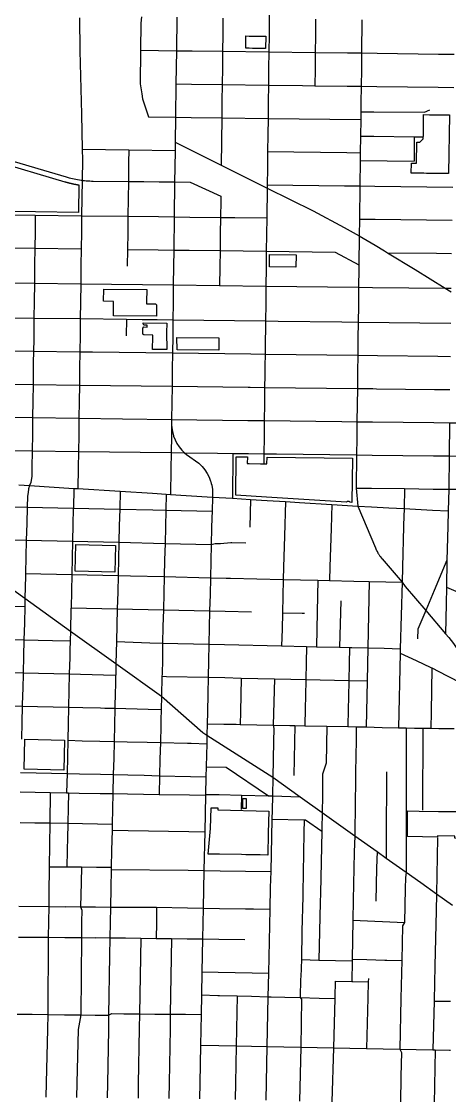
# Model space of a CAD drawing. Extents: x 1 to 394, y 101 to 384.
# Drawn here: x 295.5 to 324.4, y 201.6 to 273.9 of the extents above; entities that cross this region are included whole.
import ezdxf

# ---------------------------------------------------------------- set-up
doc = ezdxf.new("R2010")
doc.units = 0
doc.layers.get('0').update_dxf_attribs({"linetype": 'CONTINUOUS'})

msp = doc.modelspace()

# ---------------------------------------------------------------- linework, layer by layer
at = {"color": 4}
for points in [[(312.230461, 275.22511), (312.218204, 274.107881), (312.201839, 272.990663)], [(299.425357, 274.152899), (299.449872, 271.94301), (299.560368, 267.666446)], [(303.599597, 274.234752), (303.558634, 273.813229), (303.534118, 271.975749)], [(305.985471, 274.206099), (305.956765, 271.947096)], [(309.095693, 274.144717), (309.083435, 273.027488)], [(315.336597, 274.071056), (315.32434, 272.953828)], [(318.459098, 274.026039), (318.434582, 271.799775)], [(309.083414, 273.027488), (309.071157, 271.910271)], [(312.201818, 272.990663), (312.189561, 271.869339)], [(315.324319, 272.953828), (315.312061, 271.832514)], [(303.534118, 271.975749), (303.505518, 269.720832), (303.624196, 269.037405), (303.673331, 268.701831), (304.082576, 267.494567)], [(303.534118, 271.975749), (305.956818, 271.947148)], [(305.956818, 271.947096), (305.924131, 269.708553)], [(305.956818, 271.947096), (307.01675, 271.930752)], [(307.01675, 271.930731), (309.071136, 271.910302)], [(309.071136, 271.910271), (309.054792, 270.78486)], [(309.071136, 271.910271), (312.18954, 271.869307)], [(312.18954, 271.869339), (312.173196, 270.748025), (312.160918, 269.630796)], [(312.18954, 271.869339), (315.31204, 271.832461)], [(315.31204, 271.832514), (315.295697, 270.715285)], [(315.31204, 271.832514), (317.48919, 271.807999)], [(317.48919, 271.807957), (318.434541, 271.799575)], [(318.434541, 271.799775), (318.418197, 270.67845)], [(318.434541, 271.799775), (319.482194, 271.775259)], [(319.482194, 271.775218), (323.623695, 271.726083)], [(323.623695, 271.726104), (324.671349, 271.713846)], [(309.054761, 270.78486), (309.038418, 269.671728)], [(315.295665, 270.715285), (315.283408, 269.593971)], [(318.418166, 270.67845), (318.405908, 269.557136)], [(305.924078, 269.708553), (305.895478, 267.47001)], [(305.924078, 269.708553), (306.971732, 269.696295)], [(306.971732, 269.696275), (309.038397, 269.671759)], [(309.038397, 269.671728), (309.026139, 268.550403)], [(309.038397, 269.671728), (312.160897, 269.630765)], [(312.160897, 269.630796), (312.144554, 268.513578)], [(312.160897, 269.630796), (314.456725, 269.606281)], [(314.456725, 269.60625), (315.283397, 269.593992)], [(315.283397, 269.593971), (317.46873, 269.569456)], [(317.46873, 269.569414), (318.405887, 269.557157)], [(318.405887, 269.557136), (318.389544, 268.435821)], [(318.405887, 269.557136), (319.453541, 269.540792)], [(319.453541, 269.540771), (323.595052, 269.491636)], [(323.595052, 269.491657), (324.642706, 269.4794)], [(309.026118, 268.550403), (309.009775, 267.433185)], [(312.144522, 268.513578), (312.132265, 267.392264)], [(318.389523, 268.435821), (318.381142, 267.834238)], [(299.5604, 267.666446), (299.605449, 265.313321)], [(318.381341, 267.834238), (318.37715, 267.314507)], [(318.381341, 267.834238), (319.269384, 267.82198)], [(319.269384, 267.821959), (322.670173, 267.805616), (323.026208, 267.957033)], [(304.082502, 267.494567), (305.895436, 267.470052)], [(305.895436, 267.47001), (305.875006, 265.783948)], [(305.895436, 267.47001), (306.943089, 267.457753)], [(306.943089, 267.457742), (309.009743, 267.433227)], [(309.009743, 267.433185), (308.96878, 264.24111)], [(309.009743, 267.433185), (312.132244, 267.392222)], [(312.132244, 267.392264), (312.119986, 266.275036)], [(312.132244, 267.392264), (318.377244, 267.314528)], [(318.377244, 267.314507), (318.360901, 266.197279)], [(312.119965, 266.275036), (312.103622, 265.157807)], [(318.36088, 266.197279), (318.344537, 265.075965)], [(318.36088, 266.197279), (319.248924, 266.185021)], [(319.248924, 266.185), (321.986736, 266.152314)], [(321.986736, 266.152261), (321.966307, 264.519399)], [(321.986736, 266.152261), (322.592416, 266.14388)], [(305.874975, 265.783948), (305.866594, 265.231478)], [(305.874975, 265.783948), (308.968822, 264.24111)], [(293.78194, 264.842694), (297.006744, 263.897354)], [(299.605417, 265.313321), (299.621761, 264.597156), (299.601331, 263.226196)], [(299.605417, 265.313321), (302.748378, 265.272358)], [(302.748378, 265.2724), (302.736121, 264.392528)], [(302.748378, 265.2724), (305.866782, 265.231436)], [(305.866782, 265.231478), (305.850439, 264.073329)], [(312.103601, 265.157807), (312.091343, 264.040589)], [(312.103601, 265.157807), (317.448269, 265.088243)], [(317.448269, 265.088243), (318.344505, 265.075986)], [(318.344505, 265.075965), (318.340315, 264.56032)], [(302.7361, 264.392528), (302.719756, 263.144353)], [(305.850418, 264.073329), (305.83816, 263.111614)], [(308.968822, 264.24111), (312.074958, 262.690091)], [(312.091322, 264.040589), (312.074979, 262.919265)], [(318.340409, 264.56032), (318.31998, 262.841518)], [(318.340409, 264.56032), (321.966275, 264.519357)], [(297.006744, 263.897354), (298.533207, 263.447188), (298.606857, 263.426759), (298.721438, 263.394072), (298.836031, 263.365471), (299.065205, 263.316336), (299.183883, 263.291821), (299.298465, 263.271392), (299.417143, 263.250962), (299.531736, 263.234619), (299.6013, 263.226238)], [(299.601331, 263.226196), (299.572626, 260.840332)], [(299.601331, 263.226196), (299.650466, 263.217815), (299.765059, 263.205557), (299.883737, 263.1933), (300.121093, 263.176956), (300.235675, 263.172766), (300.354364, 263.172766), (302.719767, 263.144165)], [(302.719735, 263.144353), (302.69103, 260.803497)], [(302.719735, 263.144353), (303.763293, 263.135972)], [(303.763293, 263.136171), (304.790486, 263.123913)], [(304.790486, 263.123893), (305.838139, 263.111635)], [(305.838139, 263.111614), (305.805453, 260.766672)], [(305.838139, 263.111614), (306.881697, 263.103233)], [(306.881697, 263.103432), (308.944265, 262.149899)], [(312.074958, 262.690091), (312.050443, 260.684819)], [(312.074958, 262.919265), (312.074958, 262.690091)], [(312.074958, 262.919265), (317.292755, 262.853786)], [(312.074958, 262.690091), (315.168805, 261.159542)], [(317.292755, 262.853786), (317.419626, 262.853786)], [(317.419626, 262.853786), (318.319948, 262.841529)], [(318.319948, 262.841518), (318.291347, 260.607062)], [(318.319948, 262.841518), (319.334863, 262.829261)], [(319.334863, 262.82924), (324.581324, 262.767847)], [(308.940179, 261.83069), (308.927922, 260.721654)], [(308.944265, 262.149899), (308.940074, 261.83069)], [(315.168805, 261.159542), (317.25593, 260.054592), (318.274931, 259.485748), (319.338959, 258.863703)], [(290.196995, 260.954914), (293.327677, 260.913951), (296.450178, 260.877115)], [(296.450178, 260.877168), (296.433834, 259.759939)], [(296.450178, 260.877168), (299.572678, 260.84029)], [(299.572678, 260.840332), (299.556335, 259.723104)], [(299.572678, 260.840332), (302.691082, 260.803455)], [(302.691082, 260.803497), (302.678825, 259.686279)], [(302.691082, 260.803497), (304.757747, 260.778982)], [(304.757747, 260.77895), (305.8054, 260.766693)], [(305.8054, 260.766672), (305.776799, 258.528129)], [(305.8054, 260.766672), (306.853054, 260.750328), (308.927901, 260.721696)], [(308.927901, 260.721654), (308.911557, 259.608522)], [(308.927901, 260.721654), (309.893701, 260.717463)], [(309.893701, 260.717558), (312.050401, 260.684871)], [(312.050401, 260.684819), (312.029972, 259.567601)], [(318.291305, 260.607062), (318.274962, 259.485748)], [(318.291305, 260.607062), (319.35942, 260.594804)], [(319.35942, 260.594783), (324.53221, 260.537477)], [(290.184716, 259.837696), (290.168373, 258.720468), (293.299034, 258.679505), (296.421535, 258.642669)], [(296.433813, 259.759939), (296.421556, 258.642711)], [(299.556314, 259.723104), (299.53997, 258.60179)], [(302.678814, 259.686279), (302.662471, 258.564954)], [(308.911526, 259.608522), (308.899268, 258.487208)], [(312.02994, 259.567601), (312.013597, 258.454469)], [(318.274931, 259.485748), (318.250415, 257.533675)], [(296.421535, 258.642711), (296.405191, 257.525493)], [(296.421535, 258.642711), (299.539939, 258.601748)], [(299.539939, 258.60179), (299.523595, 257.484561)], [(302.662439, 258.564954), (302.646096, 257.447736)], [(302.662439, 258.564954), (304.729104, 258.540439)], [(304.729104, 258.540408), (305.776757, 258.52815)], [(305.776757, 258.528129), (305.7645, 257.410901)], [(305.776757, 258.528129), (306.824411, 258.515872)], [(306.824411, 258.515851), (308.899258, 258.48725)], [(308.899258, 258.487208), (308.887, 257.369979)], [(308.899258, 258.487208), (312.013565, 258.454521)], [(312.013565, 258.454469), (312.005184, 257.333144)], [(312.013565, 258.454469), (316.646164, 258.393076), (318.250384, 257.533675)], [(319.338959, 258.863703), (319.973282, 258.474929), (320.177899, 258.348058)], [(320.177899, 258.348058), (323.488652, 258.311181)], [(320.177899, 258.348058), (322.03585, 257.21038)], [(323.488652, 258.311233), (324.499471, 258.298976)], [(296.40516, 257.525493), (296.388817, 256.293683)], [(299.523575, 257.484561), (299.511317, 256.256847)], [(318.250384, 257.533675), (318.246193, 257.255387)], [(305.764479, 257.410901), (305.748135, 256.179091)], [(308.886979, 257.369979), (308.870636, 256.142255)], [(312.005383, 257.333144), (311.993126, 256.10543)], [(318.246288, 257.255387), (318.23403, 256.027673)], [(322.03585, 257.21038), (324.065679, 255.962195)], [(293.266295, 256.334604), (296.388796, 256.293641)], [(296.388796, 256.293683), (296.372452, 255.065959), (296.356077, 253.948741)], [(296.388796, 256.293683), (299.511296, 256.256806)], [(299.511296, 256.256847), (299.494953, 255.025037)], [(299.511296, 256.256847), (305.748104, 256.179112)], [(305.748104, 256.179091), (305.731761, 254.951377)], [(305.748104, 256.179091), (308.870604, 256.142213)], [(308.870604, 256.142255), (311.993105, 256.105378)], [(311.993105, 256.10543), (311.976761, 254.87362)], [(311.993105, 256.10543), (318.234009, 256.027694)], [(318.234009, 256.027673), (318.217666, 254.763124)], [(318.234009, 256.027673), (319.179359, 256.015416)], [(319.179359, 256.015395), (324.065679, 255.962174)], [(324.065679, 255.962195), (324.470828, 255.71256)], [(324.065679, 255.962195), (324.470828, 255.953814)], [(299.494921, 255.025037), (299.478578, 253.907809)], [(305.73174, 254.951377), (305.719482, 253.830052)], [(311.97674, 254.87362), (311.960397, 253.756391)], [(318.217645, 254.763124), (318.201301, 253.678635)], [(293.237652, 253.985566), (296.356056, 253.948688)], [(296.356056, 253.948741), (296.343799, 252.831512)], [(296.356056, 253.948741), (299.478557, 253.907777)], [(299.478557, 253.907809), (299.462213, 252.794677)], [(299.478557, 253.907809), (302.596961, 253.870931), (303.648711, 253.858726)], [(302.596961, 253.870984), (302.580617, 252.753755)], [(303.648711, 253.858705), (304.671808, 253.846448)], [(304.671808, 253.846427), (305.719461, 253.830083), (305.707204, 252.712834)], [(305.719461, 253.830052), (311.960366, 253.756402)], [(311.960366, 253.756391), (311.951984, 252.970651)], [(311.960366, 253.756391), (312.819766, 253.74801)], [(312.819766, 253.748209), (317.112695, 253.694988)], [(317.112695, 253.695009), (318.20127, 253.678666)], [(318.20127, 253.678635), (318.189012, 252.561417)], [(318.20127, 253.678635), (324.442174, 253.60907)], [(296.339682, 252.508217), (296.327424, 251.714284)], [(296.343778, 252.831512), (296.339587, 252.508217)], [(299.462182, 252.794677), (299.449924, 251.673363)], [(305.707183, 252.712834), (305.690839, 251.595606)], [(311.948087, 252.639174), (311.931744, 251.521945)], [(311.952183, 252.970651), (311.947993, 252.639174)], [(318.188991, 252.561417), (318.176734, 251.440092)], [(293.204913, 251.751119), (296.327414, 251.714242)], [(296.327414, 251.714284), (296.315156, 250.928544)], [(296.327414, 251.714284), (299.449903, 251.673321)], [(299.449903, 251.673363), (299.43356, 250.556134)], [(299.449903, 251.673363), (300.301122, 251.664981)], [(300.301122, 251.66518), (305.690818, 251.595616)], [(296.315135, 250.928544), (296.310944, 250.59297)], [(305.690818, 251.595606), (305.674475, 250.478388)], [(305.690818, 251.595606), (310.965912, 251.534213)], [(310.965912, 251.534224), (311.931723, 251.521966)], [(311.931723, 251.521945), (311.923342, 250.711648)], [(311.931723, 251.521945), (318.176713, 251.440123)], [(318.176713, 251.440092), (318.16037, 250.322874)], [(318.176713, 251.440092), (319.510837, 251.423749)], [(319.510837, 251.423728), (323.566409, 251.378679)], [(323.566409, 251.37871), (324.417628, 251.370329)], [(296.311039, 250.59297), (296.294695, 249.475741)], [(299.433539, 250.556134), (299.417196, 249.438916)], [(305.674444, 250.478388), (305.662186, 249.36116)], [(311.919444, 250.404717), (311.915254, 250.110064)], [(311.92353, 250.711648), (311.919339, 250.404717)], [(318.160349, 250.322874), (318.148091, 249.209742)], [(293.802401, 249.508481), (296.294674, 249.475794)], [(311.915348, 250.110064), (311.90309, 249.283403)], [(296.294674, 249.475741), (296.278331, 248.358524)], [(296.294674, 249.475741), (299.417164, 249.438864)], [(299.417164, 249.438916), (299.400821, 248.321688)], [(299.417164, 249.438916), (305.662165, 249.36118)], [(305.662165, 249.36116), (305.645822, 248.243931)], [(305.662165, 249.36116), (310.789937, 249.295681)], [(310.789937, 249.295681), (310.937269, 249.295681)], [(310.937269, 249.295681), (311.903069, 249.283424)], [(311.903069, 249.283403), (311.890812, 248.166174)], [(311.903069, 249.283403), (318.14807, 249.209753)], [(318.14807, 249.209742), (318.131727, 248.108889)], [(318.14807, 249.209742), (319.195724, 249.197485)], [(319.195724, 249.197464), (319.445359, 249.193273)], [(319.445359, 249.193367), (323.341321, 249.144232)], [(323.341321, 249.144264), (324.388975, 249.132006)], [(296.2783, 248.358524), (296.266042, 247.241295)], [(299.4008, 248.321688), (299.388542, 247.200374)], [(305.645801, 248.243931), (305.633543, 247.126713)], [(311.890791, 248.166174), (311.874448, 247.048956)], [(318.131706, 248.108889), (318.119448, 246.9712)], [(293.994739, 247.269948), (296.266021, 247.241348)], [(296.266021, 247.241295), (296.249678, 246.119981), (296.233313, 245.002753)], [(296.266021, 247.241295), (299.388521, 247.200332)], [(299.388521, 247.200374), (299.372178, 246.050406)], [(299.388521, 247.200374), (302.314587, 247.167687)], [(302.314587, 247.167635), (305.633522, 247.126671)], [(305.633522, 246.754304), (305.617179, 246.005389)], [(305.633522, 247.126713), (310.761295, 247.061235)], [(305.633522, 247.126713), (305.633522, 246.754304)], [(305.633522, 246.754304), (305.641903, 246.578329), (305.686953, 246.300041), (305.760603, 246.02586), (305.768984, 246.00543)], [(310.761295, 247.061235), (311.076408, 247.057044)], [(311.076408, 247.057139), (311.874427, 247.048757)], [(311.874427, 247.048956), (311.862169, 245.931728)], [(311.874427, 247.048956), (317.112695, 246.983478)], [(317.112695, 246.983478), (318.119427, 246.971221)], [(318.119427, 246.9712), (318.103084, 245.849885)], [(318.119427, 246.9712), (319.167081, 246.958942)], [(319.167081, 246.958921), (323.312678, 246.909786), (324.360332, 246.89756)], [(324.360332, 246.897539), (324.331626, 244.663082)], [(324.360332, 246.897539), (325.47755, 246.889158)], [(299.372157, 246.050406), (299.3599, 244.965928)], [(305.617147, 246.005389), (305.608766, 244.896353)], [(305.768565, 246.005389), (305.862749, 245.75985), (305.993706, 245.506119), (306.145123, 245.268762), (306.325183, 245.04777), (306.492975, 244.879989)], [(311.862148, 245.931728), (311.845805, 244.81451)], [(318.103052, 245.849885), (318.090795, 244.732657)], [(293.966097, 245.031406), (296.233282, 245.002805)], [(296.233282, 245.002753), (296.216939, 243.885535)], [(296.233282, 245.002753), (299.359879, 244.965875)], [(299.359879, 244.965928), (299.343535, 243.848699)], [(299.359879, 244.965928), (305.608965, 244.896363)], [(305.608965, 244.896353), (305.588536, 243.770942), (305.568075, 242.072601)], [(305.608965, 244.896353), (306.492923, 244.880009)], [(306.492923, 244.879989), (306.64434, 244.769492)], [(306.492923, 244.879989), (308.727369, 244.851388)], [(306.64434, 244.769492), (307.46282, 244.180187), (307.495507, 244.155672), (307.696038, 243.951055), (307.876098, 243.730063), (308.031612, 243.492706), (308.162569, 243.234879), (308.264924, 242.96888), (308.277182, 242.919745)], [(308.727369, 244.851335), (309.766841, 244.839078)], [(309.766841, 244.839057), (309.729963, 241.814774)], [(309.766841, 244.839057), (310.806312, 244.826799)], [(310.806312, 244.826778), (311.845784, 244.814521)], [(311.845784, 244.81451), (311.837402, 244.143352)], [(311.845784, 244.81451), (312.705185, 244.802253)], [(312.705185, 244.802232), (318.090774, 244.732667)], [(318.090774, 244.732657), (318.062173, 242.498211), (318.184906, 241.290947)], [(318.090774, 244.732657), (319.138428, 244.720399)], [(319.138428, 244.720378), (323.288121, 244.675329)], [(323.288121, 244.675361), (324.331678, 244.663103)], [(324.331678, 244.663082), (324.303077, 242.42455)], [(324.331678, 244.663082), (325.448907, 244.654701)], [(296.216918, 243.885535), (296.208536, 243.300315), (296.147144, 242.882899), (296.069408, 242.665992)], [(299.343504, 243.848699), (299.323075, 242.461375)], [(295.349324, 242.71101), (296.069586, 242.665961)], [(296.069586, 242.665992), (295.995936, 242.445011), (295.959059, 242.207644), (295.914009, 241.949827), (295.89358, 241.225469)], [(296.069586, 242.665992), (299.048851, 242.47775)], [(299.048851, 242.47775), (299.012079, 241.151808)], [(299.048851, 242.47775), (299.323043, 242.461407)], [(299.323043, 242.461375), (302.163169, 242.285401)], [(302.163169, 242.285401), (302.134464, 241.082244)], [(302.163169, 242.285401), (304.344416, 242.150358)], [(308.277213, 242.919724), (308.305814, 242.817368)], [(308.305856, 242.81742), (308.338543, 242.694646), (308.383592, 242.412272), (308.39585, 242.125801), (308.383592, 241.896627)], [(318.062131, 242.498211), (319.109785, 242.485953)], [(319.109785, 242.485932), (321.315588, 242.461417)], [(321.315588, 242.461375), (321.299245, 241.127251)], [(321.315588, 242.461375), (323.259478, 242.43686)], [(323.259478, 242.436818), (324.303035, 242.424561)], [(324.303035, 242.42455), (324.270349, 240.959469)], [(324.303035, 242.42455), (325.420264, 242.42036)], [(304.344416, 242.150358), (305.269295, 242.093052)], [(305.269295, 242.093062), (305.24478, 241.008573)], [(305.269295, 242.093062), (305.568044, 242.072633)], [(305.568044, 242.072601), (306.607515, 242.007123)], [(306.607515, 242.007123), (308.383613, 241.896627)], [(308.383613, 241.896627), (308.359098, 240.934912)], [(308.383613, 241.896627), (309.730005, 241.814805)], [(309.730005, 241.814774), (310.953633, 241.737038)], [(310.953633, 241.737027), (310.908584, 239.87498)], [(310.953633, 241.737027), (312.079044, 241.667463)], [(312.079044, 241.667453), (313.298576, 241.593803)], [(313.298576, 241.593792), (313.233097, 239.257032)], [(313.298576, 241.593792), (314.23983, 241.536486)], [(314.23983, 241.536496), (316.425172, 241.397357)], [(295.026029, 241.24594), (295.893612, 241.225511)], [(295.893612, 241.225469), (295.869097, 240.108251)], [(295.893612, 241.225469), (299.012026, 241.151819)], [(299.012026, 241.151808), (298.987511, 240.03459)], [(299.012026, 241.151808), (302.134516, 241.082244)], [(302.134516, 241.082244), (302.105915, 239.965016)], [(302.134516, 241.082244), (304.377155, 241.029023)], [(304.377155, 241.029034), (305.244738, 241.008604)], [(305.244738, 241.008573), (305.216137, 239.891355)], [(305.244738, 241.008573), (308.359056, 240.934923)], [(308.359056, 240.934912), (308.346799, 240.476564)], [(316.425172, 241.397357), (316.376037, 239.776763)], [(316.425172, 241.397357), (318.184906, 241.290947)], [(318.184906, 241.290947), (319.09341, 241.245898)], [(318.184906, 241.290947), (319.363516, 238.475378), (319.371897, 238.450863), (319.384155, 238.426348), (319.392536, 238.405918), (319.404794, 238.381403), (319.413175, 238.356888), (319.425432, 238.332373), (319.43769, 238.311944), (319.462205, 238.262809), (319.474463, 238.24238), (319.48672, 238.217865), (319.498978, 238.197435), (319.511235, 238.17292), (319.523493, 238.152491), (319.53575, 238.127976), (319.55618, 238.091098), (319.564561, 238.082717), (319.576818, 238.062288), (319.589076, 238.037773), (319.605419, 238.017344), (319.617677, 237.996914), (319.63402, 237.972399), (319.646278, 237.95197), (319.674879, 237.915093), (319.679069, 237.910902), (319.695413, 237.890473), (319.70767, 237.870043), (319.773149, 237.788222), (319.789492, 237.763707), (319.805835, 237.747363), (319.818093, 237.73102), (321.160399, 236.155443)], [(319.09341, 241.24594), (320.263838, 241.180461)], [(320.263838, 241.180461), (321.299213, 241.127241)], [(321.299213, 241.127251), (321.262441, 240.001851)], [(321.299213, 241.127251), (323.206278, 241.020851)], [(323.206278, 241.020851), (324.270296, 240.959459)], [(324.270296, 240.959469), (324.245781, 239.919998)], [(295.869065, 240.108251), (295.840359, 238.991022)], [(308.346778, 240.476564), (308.330434, 239.817684)], [(298.987469, 240.03459), (298.958763, 238.921458)], [(302.105873, 239.965016), (302.081358, 238.847787)], [(305.216095, 239.891355), (305.191538, 238.774127)], [(308.330413, 239.817684), (308.305898, 238.700466)], [(316.376058, 239.776763), (316.302408, 237.190368)], [(321.262388, 239.911816), (321.188738, 237.182186)], [(321.262388, 240.001851), (321.262388, 239.911858)], [(324.245739, 239.919998), (324.188433, 237.636438)], [(292.722008, 239.068779), (295.840412, 238.991043)], [(295.840412, 238.991022), (295.811811, 237.873805)], [(295.840412, 238.991022), (298.958816, 238.921458)], [(298.958816, 238.921458), (298.905595, 236.682916)], [(298.958816, 238.921458), (302.081316, 238.847808)], [(302.081316, 238.847787), (302.052715, 237.730569)], [(302.081316, 238.847787), (305.191538, 238.774137)], [(305.191538, 238.774127), (305.162937, 237.656898)], [(305.191538, 238.774127), (308.305856, 238.700477)], [(308.305856, 238.700466), (308.277255, 237.583238), (308.252698, 236.46602)], [(308.305856, 238.700466), (308.575952, 238.77003), (308.931997, 238.761649), (309.631788, 238.843471), (309.701352, 238.843471)], [(309.701362, 238.843701), (310.63852, 238.819186)], [(313.233097, 239.257032), (313.175791, 237.174003)], [(292.681086, 237.276307), (295.746291, 235.086878)], [(295.811769, 237.873805), (295.787254, 236.756576)], [(302.052673, 237.730569), (302.024072, 236.613341)], [(305.162895, 237.656898), (305.13838, 236.53968)], [(316.302398, 237.190368), (316.273797, 236.269585)], [(324.188454, 237.636438), (323.32086, 235.598426)], [(324.188454, 237.636438), (324.14749, 235.819419)], [(295.77903, 236.564237), (295.746343, 235.086878)], [(295.787212, 236.756576), (295.778831, 236.564237)], [(295.787212, 236.756576), (298.905616, 236.682926)], [(298.905616, 236.682916), (298.881101, 235.565687), (298.856554, 234.448459)], [(298.905616, 236.682916), (302.02403, 236.613351)], [(302.02403, 236.613341), (301.999515, 235.496113)], [(302.02403, 236.613341), (302.871153, 236.592912)], [(302.871153, 236.59288), (305.138338, 236.53966)], [(305.138338, 236.53968), (305.101566, 235.422452)], [(305.138338, 236.53968), (308.252656, 236.46603)], [(308.252656, 236.46602), (308.223951, 235.344695)], [(308.252656, 236.46602), (309.30031, 236.437419)], [(313.175811, 237.174003), (313.155382, 236.343245), (315.496197, 236.290025)], [(321.188717, 237.182186), (321.160074, 236.154993)], [(309.30031, 236.437367), (309.611327, 236.428985)], [(309.611327, 236.429184), (313.155351, 236.343277)], [(313.155351, 236.343245), (313.126645, 235.226017)], [(315.496197, 236.290046), (315.447062, 234.166085)], [(315.496197, 236.290046), (316.273755, 236.269616)], [(316.273755, 236.269585), (317.906617, 236.232707)], [(317.906617, 236.232749), (318.950185, 236.208234)], [(318.950185, 236.208192), (318.85202, 231.743386)], [(318.950185, 236.208192), (320.059221, 236.183677)], [(320.059221, 236.183635), (321.160074, 236.154993)], [(321.160074, 236.154993), (321.0373, 231.6861)], [(321.160074, 236.154993), (321.37697, 235.872618), (322.756112, 234.264302)], [(324.147522, 235.819419), (324.127093, 234.70219)], [(324.147522, 235.819419), (326.909891, 234.640808)], [(295.746291, 235.086878), (295.734033, 234.534408)], [(295.746291, 235.086878), (298.819677, 232.876978)], [(301.999473, 235.496113), (301.970768, 234.374798)], [(305.101513, 235.422452), (305.076998, 234.301138)], [(308.224003, 235.344695), (308.195402, 234.227477)], [(313.126697, 235.226017), (313.102182, 234.108799)], [(323.32086, 235.598426), (322.756112, 234.264302)], [(294.403984, 234.558955), (295.734012, 234.53444)], [(295.734012, 234.534408), (295.713583, 233.413084)], [(298.852416, 234.366616), (298.819729, 232.876978)], [(298.856512, 234.448459), (298.852322, 234.366637)], [(298.856512, 234.448459), (301.97082, 234.374809)], [(301.97082, 234.374798), (301.946305, 233.261666)], [(301.97082, 234.374798), (305.076956, 234.301148)], [(305.076956, 234.301138), (305.04825, 233.18391)], [(305.076956, 234.301138), (308.19536, 234.227488)], [(317.026756, 234.910904), (316.953106, 231.784318)], [(324.127061, 234.70219), (324.09846, 232.696918)], [(308.19536, 234.227477), (308.170845, 233.110249)], [(308.19536, 234.227477), (309.243014, 234.202962)], [(309.243014, 234.20292), (311.006833, 234.157871)], [(313.10214, 234.108799), (313.077625, 232.991571)], [(313.10214, 234.108799), (314.436265, 234.076112)], [(314.436265, 234.07606), (314.595875, 234.071869)], [(315.447093, 234.166085), (315.393872, 231.817057)], [(322.756112, 234.264302), (322.220007, 232.995667), (322.199577, 232.357248)], [(322.756112, 234.264302), (324.098418, 232.696918)], [(295.713551, 233.413084), (295.680865, 232.287673)], [(298.819677, 232.876978), (298.799248, 232.218109)], [(298.819677, 232.876978), (301.880795, 230.679368)], [(301.946274, 233.261666), (301.917568, 232.160813)], [(305.048303, 233.18391), (305.023788, 232.066692)], [(308.170803, 233.110249), (308.142202, 231.993021)], [(313.077594, 232.991571), (313.048888, 231.874342)], [(292.558312, 232.36543), (295.680812, 232.287694)], [(295.680812, 232.287673), (295.652107, 231.174541)], [(295.680812, 232.287673), (297.608327, 232.242624)], [(297.608327, 232.242666), (298.799216, 232.218151)], [(298.799216, 232.218109), (298.782873, 231.559229)], [(301.91762, 232.160813), (301.880848, 230.679368)], [(301.91762, 232.160813), (304.176624, 232.087163)], [(324.098418, 232.696918), (324.311218, 232.435005), (324.638609, 232.029856), (325.023297, 231.432369), (325.346593, 230.802142), (325.563499, 230.233298)], [(298.782852, 231.559229), (298.770594, 231.100881), (298.741868, 229.983663)], [(304.176624, 232.087152), (305.023756, 232.066723)], [(305.023756, 232.066692), (305.015375, 230.957645)], [(305.023756, 232.066692), (308.14216, 231.993042)], [(308.14216, 231.993021), (308.121731, 230.875803)], [(308.14216, 231.993021), (309.189814, 231.968506)], [(309.189814, 231.968474), (313.048941, 231.874395)], [(313.048941, 231.874342), (314.722735, 231.833379)], [(314.722735, 231.833421), (314.69822, 230.732568), (314.673663, 229.603061)], [(314.722735, 231.833421), (315.393883, 231.817078), (316.953095, 231.78437)], [(316.953095, 231.784318), (317.624243, 231.77206)], [(317.624243, 231.772039), (317.595642, 230.658907)], [(317.624243, 231.772039), (317.771575, 231.767848)], [(317.771575, 231.767943), (318.851968, 231.743428)], [(318.851968, 231.743386), (318.802833, 229.517122)], [(318.851968, 231.743386), (319.944629, 231.714785)], [(319.944629, 231.714743), (321.0373, 231.686142)], [(321.0373, 231.6861), (321.028919, 231.391447)], [(295.652159, 231.174541), (295.623558, 230.057323)], [(301.880795, 230.679368), (301.864452, 229.905906)], [(301.880795, 230.679368), (304.950085, 228.489929)], [(305.015564, 230.957645), (304.986963, 229.971384)], [(308.1217, 230.875803), (308.097185, 229.762671)], [(321.029118, 231.391447), (320.922718, 226.361882)], [(321.029118, 231.391447), (322.117693, 230.883985)], [(322.117693, 230.883985), (323.095782, 230.429733), (323.177604, 230.38877)], [(292.505112, 230.130984), (293.44227, 230.110555), (295.623516, 230.057302)], [(295.623516, 230.057323), (295.599001, 228.940095)], [(295.623516, 230.057323), (298.74192, 229.983673)], [(298.74192, 229.983663), (298.717405, 228.866434)], [(298.74192, 229.983663), (301.054123, 229.926356)], [(304.986921, 229.971384), (304.98273, 229.828149)], [(317.5956, 230.658907), (317.571085, 229.541679)], [(323.177625, 230.388801), (323.116232, 227.40545)], [(323.177625, 230.388801), (324.163897, 229.885445)], [(301.054123, 229.926367), (301.86442, 229.905937)], [(301.86442, 229.905906), (301.848077, 229.193826)], [(304.982824, 229.828149), (304.950138, 228.489929)], [(304.982824, 229.828149), (305.289756, 229.823958)], [(305.289756, 229.824053), (308.097143, 229.76266)], [(308.097143, 229.762671), (308.072628, 228.645442)], [(308.097143, 229.762671), (309.214371, 229.738156)], [(309.214371, 229.738114), (310.327503, 229.705427)], [(310.327503, 229.705375), (310.278368, 227.442275)], [(310.327503, 229.705375), (311.444721, 229.684945)], [(311.444721, 229.684914), (312.561949, 229.656313)], [(312.561949, 229.656271), (312.484213, 226.546049)], [(312.561949, 229.656271), (313.670985, 229.62767)], [(313.670985, 229.627618), (314.673621, 229.603103)], [(314.673621, 229.603061), (314.649106, 228.485843)], [(314.673621, 229.603061), (317.571043, 229.541668)], [(317.571043, 229.541679), (317.546528, 228.42445)], [(317.571043, 229.541679), (318.802854, 229.517164)], [(318.802854, 229.517122), (318.757805, 227.442275)], [(324.163897, 229.885445), (325.252472, 229.324783)], [(295.598959, 228.940095), (295.586702, 228.608617), (295.566251, 227.826963), (295.541705, 226.709745), (295.517158, 225.596613)], [(298.717374, 228.866434), (298.692858, 227.753302)], [(301.835778, 228.792774), (301.811263, 227.675546)], [(301.848056, 229.193826), (301.835799, 228.792774)], [(308.072586, 228.645442), (308.043985, 227.40545)], [(292.447816, 227.90472), (295.56622, 227.826984)], [(295.56622, 227.826963), (298.692817, 227.753313), (299.662713, 227.728787)], [(304.950085, 228.489929), (304.929656, 227.601885)], [(304.950085, 228.489929), (307.745194, 226.03449), (308.011204, 225.85443)], [(314.649074, 228.485843), (314.628645, 227.679642), (314.604099, 226.501031)], [(317.546486, 228.42445), (317.530143, 227.618249)], [(298.692817, 227.753302), (298.668301, 226.636074)], [(299.662713, 227.728745), (300.84542, 227.700144)], [(300.84542, 227.700103), (301.127794, 227.691721)], [(301.127794, 227.69192), (301.811221, 227.675577)], [(301.811221, 227.675546), (301.786705, 226.558317)], [(301.811221, 227.675546), (304.045667, 227.622325)], [(304.045667, 227.622346), (304.929625, 227.601916)], [(304.929625, 227.601885), (304.913281, 226.885709)], [(308.043943, 227.40545), (308.027599, 226.636074)], [(310.278389, 227.442275), (310.25796, 226.591056)], [(317.530122, 227.618249), (317.501416, 226.443735)], [(318.757836, 227.442275), (318.737407, 226.415092)], [(323.116243, 227.40545), (323.091728, 226.329143)], [(298.66826, 226.636074), (298.639659, 225.518856)], [(301.786664, 226.558317), (301.758063, 225.445185)], [(304.900982, 226.484657), (304.876467, 225.367439)], [(304.91326, 226.885709), (304.901003, 226.484657)], [(308.027568, 226.636074), (308.011225, 225.85443)], [(308.027568, 226.636074), (309.144796, 226.611559)], [(309.144796, 226.611528), (309.987833, 226.595184)], [(309.987833, 226.595153), (310.257928, 226.590962), (311.37106, 226.566541)], [(311.37106, 226.56651), (312.484192, 226.546081)], [(312.484192, 226.546049), (313.601421, 226.521534)], [(312.484192, 226.546049), (312.516879, 226.320961), (312.504622, 225.437003)], [(313.601421, 226.521492), (313.932898, 226.513111)], [(313.932898, 226.51331), (313.863334, 223.153443)], [(313.932898, 226.51331), (314.604057, 226.501052)], [(314.604057, 226.501031), (316.089598, 226.472431)], [(316.089598, 226.472378), (316.044549, 223.988297), (315.807193, 223.247574), (315.790849, 221.790676)], [(316.089598, 226.472378), (317.501469, 226.443777)], [(317.501469, 226.443735), (318.07441, 226.431478)], [(318.07441, 226.431457), (318.062152, 225.522942)], [(318.07441, 226.431457), (318.737375, 226.415113)], [(318.737375, 226.415092), (319.830047, 226.390577)], [(319.830047, 226.390535), (320.922718, 226.361935)], [(320.922718, 226.361882), (321.434266, 226.353501)], [(321.434266, 226.3537), (321.434266, 222.838329)], [(321.434266, 226.3537), (321.999015, 226.341442)], [(321.999015, 226.341421), (322.551495, 226.337231)], [(308.011204, 225.85443), (307.998946, 225.289682)], [(308.011204, 225.85443), (312.443271, 223.034765)], [(322.551495, 226.337336), (322.539237, 220.816693)], [(322.551495, 226.337336), (323.091686, 226.328954)], [(323.091686, 226.329143), (323.635973, 226.320762)], [(323.635973, 226.320961), (324.663166, 226.304617)], [(298.639617, 225.518856), (298.615102, 224.401628)], [(298.639617, 225.518856), (299.605417, 225.494341)], [(299.605417, 225.494299), (300.788124, 225.465698)], [(300.788124, 225.465656), (301.758021, 225.445227)], [(301.758021, 225.445185), (301.733506, 224.323871)], [(301.758021, 225.445185), (302.650161, 225.42067)], [(302.650161, 225.420639), (303.984285, 225.387952)], [(303.984285, 225.387899), (304.876425, 225.36747)], [(304.876425, 225.367439), (304.847824, 224.25021)], [(304.876425, 225.367439), (306.693454, 225.32239)], [(306.693454, 225.322421), (306.947175, 225.31823)], [(306.947175, 225.318325), (307.998925, 225.289724)], [(307.998925, 225.289682), (307.970324, 223.750941), (307.970324, 223.734597)], [(312.504653, 225.437003), (312.443261, 223.034765)], [(318.062131, 225.522942), (318.03353, 223.366253)], [(298.61506, 224.401628), (298.586459, 223.284399)], [(301.733464, 224.323871), (301.704863, 223.206653)], [(304.847782, 224.25021), (304.819076, 223.137078)], [(307.970282, 223.734566), (307.949822, 223.059322)], [(307.970282, 223.734566), (309.30031, 223.705965), (312.169079, 221.786632)], [(295.45982, 223.35807), (298.586417, 223.28442)], [(298.586417, 223.284399), (298.557711, 221.987111)], [(298.586417, 223.284399), (299.437635, 223.26397)], [(299.437635, 223.263939), (300.853602, 223.231252)], [(300.853602, 223.2312), (301.704821, 223.206685)], [(301.704821, 223.206653), (301.672134, 221.929825)], [(301.704821, 223.206653), (302.686996, 223.186224)], [(302.686996, 223.186182), (303.775571, 223.161667)], [(303.775571, 223.161635), (304.819129, 223.13712)], [(304.819129, 223.137078), (304.790528, 221.876615)], [(304.819129, 223.137078), (306.898072, 223.083858)], [(306.898072, 223.083879), (307.949822, 223.059363)], [(307.949822, 223.059322), (307.925307, 221.876615)], [(312.443271, 223.034765), (312.43489, 221.78659)], [(312.443271, 223.034765), (314.284847, 221.712919)], [(318.033488, 223.366253), (318.000801, 220.669362)], [(320.104239, 222.850608), (320.100048, 219.310691)], [(320.104239, 223.398992), (320.104239, 222.850608)], [(321.434266, 222.838329), (321.438457, 218.979203)], [(295.439359, 222.040311), (296.441995, 222.023967)], [(296.441995, 222.023946), (297.444631, 222.007603)], [(297.444631, 222.007572), (297.420116, 219.953196)], [(297.444631, 222.007572), (298.557764, 221.987142)], [(298.557764, 221.987111), (298.676442, 221.98292)], [(298.676442, 221.983025), (298.656012, 220.968111)], [(298.676442, 221.983025), (299.408982, 221.970767)], [(299.408982, 221.970747), (300.824949, 221.946231)], [(300.824949, 221.94619), (301.672082, 221.929846)], [(301.672082, 221.929825), (301.627033, 219.879525)], [(301.672082, 221.929825), (302.658343, 221.913482)], [(302.658343, 221.91345), (303.742832, 221.897107)], [(303.742832, 221.897086), (304.790486, 221.876657)], [(304.790486, 221.876615), (306.828497, 221.839737)], [(306.828497, 221.83979), (307.925265, 221.823446)], [(307.925265, 221.823415), (307.867958, 219.355698)], [(307.925265, 221.876615), (308.837865, 221.860271)], [(307.925265, 221.876615), (307.925265, 221.823394)], [(308.837865, 221.86025), (310.335685, 221.827564)], [(310.335685, 221.827511), (310.31117, 220.865797)], [(310.335685, 221.827511), (312.169079, 221.786548)], [(312.169079, 221.78659), (312.435089, 221.78659)], [(312.435089, 221.78659), (312.406383, 220.820779)], [(312.435089, 221.78659), (314.284847, 221.71294)], [(314.284847, 221.712919), (315.770389, 220.657083)], [(315.790849, 221.790676), (315.77042, 220.657083)], [(298.655981, 220.968111), (298.635552, 219.932735), (298.611005, 218.880985)], [(312.406436, 220.820779), (312.394178, 220.219195)], [(315.770389, 220.657083), (315.745874, 219.531673)], [(315.770389, 220.657083), (317.980278, 219.089699)], [(318.000749, 220.669362), (317.988492, 219.773125)], [(295.422985, 219.981839), (296.425631, 219.965495)], [(296.425631, 219.965475), (297.420074, 219.953217), (298.63552, 219.932767)], [(297.420074, 219.953196), (297.387388, 217.00667)], [(298.63552, 219.932735), (301.627064, 219.879515)], [(301.627064, 219.879525), (301.618683, 219.474387)], [(312.394157, 220.219195), (312.312335, 216.683364)], [(312.394157, 220.219195), (314.563135, 220.17006)], [(314.563135, 220.170092), (314.546792, 219.286134)], [(314.563135, 220.170092), (314.649043, 220.165901), (315.7458, 219.392439)], [(301.618882, 219.474387), (301.586195, 218.095245), (301.565713, 216.973931)], [(301.618882, 219.474387), (302.703361, 219.453958)], [(302.703361, 219.453916), (306.787576, 219.37618)], [(306.787576, 219.376169), (307.867968, 219.35574)], [(307.867968, 219.355698), (307.806576, 216.752939)], [(314.546761, 219.286134), (314.469025, 215.259215)], [(315.745832, 219.392534), (315.655838, 215.230562)], [(315.745832, 219.531673), (315.745832, 219.392534)], [(317.988471, 219.773125), (317.980089, 219.089699)], [(320.100142, 219.310691), (320.100142, 218.193463)], [(298.610963, 218.880985), (298.59462, 218.209827)], [(317.980278, 219.089699), (317.943505, 217.976567)], [(317.980278, 219.089699), (319.474012, 218.029767)], [(321.438363, 218.979203), (321.434172, 218.173002)], [(323.541852, 218.942367), (323.472288, 215.18964)], [(298.590503, 218.087063), (298.570073, 216.998477)], [(298.594599, 218.209827), (298.590408, 218.087063)], [(317.943453, 217.976567), (317.877975, 214.747667)], [(319.474012, 218.029767), (319.445306, 216.90026)], [(319.474012, 218.029767), (320.096056, 217.587783)], [(320.100142, 218.193463), (320.095952, 217.587783)], [(321.434266, 218.173002), (321.434266, 216.638346)], [(297.387335, 217.00667), (297.36282, 215.185555)], [(297.387335, 217.00667), (298.570042, 216.998289)], [(298.570042, 216.998477), (299.556314, 216.990096)], [(299.556314, 216.990295), (299.535884, 215.942642)], [(299.556314, 216.990295), (300.563036, 216.981914)], [(300.563036, 216.982113), (301.565682, 216.973732)], [(301.565682, 216.973931), (301.561491, 216.826599), (301.532985, 215.56205)], [(320.096056, 217.587783), (321.434266, 216.638346)], [(301.561586, 216.826599), (306.758933, 216.765207)], [(306.758933, 216.765217), (307.806586, 216.75296)], [(307.806586, 216.752939), (307.757451, 214.219744)], [(307.806586, 216.752939), (308.90744, 216.736595)], [(308.90744, 216.736564), (312.312314, 216.683343)], [(312.312314, 216.683364), (312.283609, 215.61525)], [(319.445359, 216.90026), (319.40031, 214.682188)], [(321.434266, 216.638346), (321.389217, 216.257755), (321.372874, 215.549771)], [(321.434266, 216.638346), (322.420538, 215.934459)], [(299.535853, 215.942642), (299.498976, 214.309779)], [(301.532943, 215.56205), (301.508428, 214.293404)], [(312.283661, 215.61525), (312.250974, 214.150169)], [(321.372884, 215.549771), (321.319664, 213.241665)], [(322.420538, 215.934459), (323.472278, 215.18964)], [(297.362789, 215.185555), (297.354408, 214.326143)], [(314.464918, 214.997302), (314.415783, 212.67282)], [(314.469004, 215.259215), (314.464813, 214.997302)], [(315.655796, 215.230562), (315.643539, 214.604432)], [(323.472278, 215.18964), (323.451848, 214.027405)], [(323.472278, 215.18964), (324.556767, 214.416179)], [(295.345238, 214.342518), (297.354596, 214.326175)], [(297.354596, 214.326143), (297.334167, 213.290768)], [(297.354596, 214.326143), (298.45546, 214.317762)], [(298.45546, 214.317961), (299.499017, 214.30958)], [(299.499017, 214.309779), (300.50575, 214.305588)], [(299.499017, 214.309779), (299.580839, 214.084691), (299.564496, 213.274404)], [(300.50575, 214.305683), (301.508386, 214.293425)], [(301.508386, 214.293404), (301.492042, 213.258029)], [(301.508386, 214.293404), (304.62679, 214.281147)], [(304.62679, 214.281126), (304.610446, 213.221204)], [(304.62679, 214.281126), (306.709819, 214.231991)], [(306.709819, 214.232022), (307.757472, 214.219765)], [(307.757472, 214.219744), (307.7207, 212.153079)], [(307.757472, 214.219744), (308.858326, 214.2034)], [(308.858326, 214.203379), (310.622156, 214.174778)], [(310.622156, 214.174726), (311.162347, 214.166345)], [(311.162347, 214.166544), (312.250922, 214.1502)], [(312.250922, 214.150169), (312.152757, 209.840876)], [(315.643528, 214.604432), (315.561707, 210.720748)], [(317.877975, 214.747667), (317.849269, 213.401264)], [(317.849321, 213.401264), (317.792015, 210.773948)], [(317.849321, 213.401264), (321.319674, 213.241665)], [(323.451817, 214.027405), (323.365909, 210.33606)], [(297.334135, 213.290768), (297.317792, 212.255393)], [(299.564496, 213.274404), (299.552238, 212.239029)], [(301.492011, 213.258029), (301.471582, 212.222654)], [(304.610426, 213.221204), (304.589996, 212.185818)], [(314.415804, 212.67282), (314.378926, 210.753487)], [(321.319674, 213.241665), (321.200996, 213.024769), (321.143689, 210.692095)], [(295.312499, 212.267671), (297.317771, 212.255414)], [(297.317771, 212.255393), (297.289065, 207.05396)], [(297.317771, 212.255393), (298.430903, 212.247012)], [(298.430903, 212.247211), (299.552217, 212.23883)], [(299.552217, 212.239029), (299.527702, 207.029403)], [(299.552217, 212.239029), (300.513932, 212.230647)], [(300.513932, 212.230836), (301.47155, 212.222455)], [(301.47155, 212.222654), (301.455207, 211.007208)], [(301.47155, 212.222654), (302.519204, 212.210396)], [(302.519204, 212.210375), (303.554579, 212.198118)], [(303.554579, 212.198097), (303.468672, 207.103064)], [(303.554579, 212.198097), (304.589954, 212.185839)], [(304.589954, 212.185818), (305.633522, 212.173561)], [(305.633522, 212.17355), (305.547615, 207.082603)], [(305.633522, 212.17355), (306.67708, 212.161293)], [(306.67708, 212.161272), (307.720647, 212.152891)], [(307.720647, 212.153079), (307.679684, 209.935008)], [(307.720647, 212.153079), (308.821501, 212.128564), (310.573042, 212.104018)], [(301.455186, 211.007208), (301.389708, 207.004846), (301.373364, 206.022671)], [(314.378968, 210.753487), (314.346282, 209.587155)], [(314.378968, 210.753487), (315.561675, 210.7208), (316.674807, 210.692147)], [(316.674807, 210.692095), (317.792036, 210.663494)], [(317.792036, 210.663452), (317.775692, 209.272032)], [(317.792036, 210.773948), (318.786489, 210.753519)], [(317.792036, 210.773948), (317.792036, 210.663452)], [(318.786489, 210.753487), (320.010107, 210.7208)], [(320.010107, 210.720748), (320.14516, 210.716557)], [(320.14516, 210.716652), (321.14371, 210.692137)], [(321.14371, 210.692095), (321.082318, 208.138439)], [(307.679716, 209.935008), (307.651115, 208.371709)], [(307.679716, 209.935008), (308.780569, 209.918664)], [(308.780569, 209.918633), (311.051851, 209.869498)], [(311.051851, 209.869529), (312.152704, 209.840928)], [(312.152704, 209.840876), (312.111741, 208.257117), (312.336871, 208.252926), (313.253568, 208.228411)], [(323.365878, 210.33606), (323.316743, 207.9993)], [(314.346229, 209.587155), (314.309457, 209.468467), (314.284889, 208.195735)], [(316.662529, 209.304771), (316.638014, 208.228474)], [(316.662529, 209.304771), (317.775661, 209.272084)], [(317.775661, 209.272032), (317.845225, 209.276222)], [(317.845235, 209.276128), (318.884707, 209.247527)], [(318.884707, 209.247485), (318.860192, 208.183456)], [(318.892889, 209.472563), (318.884508, 209.247485)], [(307.651073, 208.371709), (307.622472, 207.062142)], [(307.651073, 208.371709), (308.74783, 208.343108)], [(308.74783, 208.343067), (308.870604, 208.343067)], [(308.870604, 208.343067), (310.053311, 208.314466)], [(310.053311, 208.314413), (309.983747, 204.95046)], [(310.053311, 208.314413), (311.015026, 208.285812)], [(311.015026, 208.28577), (312.111783, 208.257169)], [(312.111783, 208.257117), (312.042219, 204.905453)], [(313.253568, 208.228474), (314.284847, 208.195787)], [(314.284847, 208.195735), (314.395343, 208.089335), (314.329865, 204.856339)], [(314.284847, 208.195735), (315.57805, 208.167134)], [(315.57805, 208.167092), (316.633886, 208.138491)], [(316.633886, 208.138439), (316.539702, 204.8236)], [(316.637972, 208.228474), (316.633781, 208.138481)], [(318.86015, 208.183456), (318.761985, 204.774496)], [(321.082318, 208.138439), (321.004561, 204.725382)], [(323.316764, 207.966561), (323.243114, 204.672182)], [(323.316764, 207.9993), (323.316764, 207.966613)], [(323.316764, 207.966561), (324.433992, 207.946132)], [(295.218367, 207.082603), (296.24556, 207.070345)], [(296.24556, 207.070324), (297.289118, 207.053981)], [(297.289118, 207.05396), (297.264603, 206.071785)], [(297.289118, 207.05396), (298.414528, 207.041703)], [(298.414528, 207.041682), (299.52766, 207.029424)], [(299.52766, 207.029403), (299.339418, 206.047228)], [(299.52766, 207.029403), (300.489375, 207.017146)], [(300.489375, 207.017125), (301.389708, 207.004867)], [(301.389708, 207.004846), (301.614786, 207.119438), (302.425083, 207.111057)], [(302.425083, 207.111246), (303.46864, 207.102865)], [(303.46864, 207.103064), (303.452297, 206.10861)], [(303.46864, 207.103064), (304.504015, 207.090806)], [(304.504015, 207.090785), (305.547583, 207.082404)], [(305.547583, 207.082603), (305.527154, 206.088149)], [(305.547583, 207.082603), (306.578862, 207.074222)], [(306.578862, 207.074421), (307.62243, 207.062163)], [(307.62243, 207.062142), (307.585552, 205.00367)], [(303.452276, 206.10861), (303.386797, 202.396804)], [(297.264571, 206.071785), (297.174578, 202.466379)], [(299.339418, 206.047228), (299.249424, 202.437736)], [(301.373333, 206.022671), (301.316026, 202.413179)], [(305.527122, 206.088149), (305.461644, 202.445918)], [(307.585594, 205.00367), (307.536459, 202.429543)], [(307.585594, 205.00367), (308.805126, 204.975069), (309.983736, 204.950502)], [(309.983736, 204.95046), (309.934601, 202.425458)], [(309.983736, 204.95046), (311.015026, 204.930031)], [(311.015026, 204.929999), (312.042219, 204.905484)], [(312.042219, 204.905453), (311.97674, 201.287769)], [(312.042219, 204.905453), (313.18809, 204.880938)], [(313.18809, 204.880896), (314.329865, 204.856381)], [(314.329865, 204.856339), (314.260301, 201.230472)], [(314.329865, 204.856339), (315.447093, 204.839995)], [(315.447093, 204.839975), (316.539754, 204.823631)], [(316.539754, 204.8236), (316.437503, 201.181369)], [(316.539754, 204.8236), (317.640618, 204.799085)], [(317.640618, 204.799043), (318.761932, 204.774528)], [(318.761932, 204.774496), (319.887343, 204.749981)], [(319.887343, 204.749939), (321.004561, 204.725382)], [(321.004561, 204.725382), (322.121789, 204.700867)], [(321.004561, 204.725382), (321.123239, 204.500304), (321.086466, 202.908363)], [(322.121789, 204.700825), (323.243103, 204.672224)], [(323.243103, 204.672182), (323.390435, 204.667992)], [(323.390435, 204.668086), (323.316785, 201.046316)], [(323.390435, 204.668086), (324.360332, 204.647657)], [(324.360332, 204.647625), (324.433982, 204.647625)], [(321.086414, 202.908363), (321.045451, 201.09543)], [(297.174536, 202.466379), (297.150021, 201.4883)], [(299.249383, 202.437736), (299.224867, 201.467839)], [(301.316037, 202.413179), (301.299693, 201.451464)], [(303.386797, 202.396804), (303.370454, 201.4351)], [(305.461644, 202.445918), (305.441215, 201.398265)], [(307.53648, 202.429543), (307.516051, 201.38189)], [(309.934633, 202.425458), (309.914204, 201.336883)]]:
    msp.add_lwpolyline(points, dxfattribs=at)
at = {"color": 3}
for points in [[(311.968548, 272.098513), (311.74347, 272.098513), (311.522478, 272.102704), (311.2974, 272.106894), (311.076408, 272.106894), (310.85133, 272.111085), (310.630338, 272.115275), (310.638719, 272.941937), (310.863807, 272.937746), (311.084789, 272.933556), (311.309877, 272.933556), (311.530859, 272.929365), (311.755947, 272.925175), (311.976939, 272.925175), (311.968558, 272.098503)], [(322.612877, 267.641899), (323.005747, 267.637708), (324.348053, 267.621365), (324.298918, 263.672193), (323.803745, 263.676383), (323.644135, 263.680574), (323.472257, 263.680574), (323.304475, 263.684764), (323.136683, 263.684764), (322.96889, 263.688955), (322.797012, 263.688955), (322.62922, 263.693146), (322.461438, 263.693146), (322.293646, 263.697336), (322.121768, 263.697336), (321.953976, 263.701527), (321.786194, 263.701527), (321.794575, 264.380867), (322.130149, 264.376677), (322.150579, 265.780365), (322.35111, 265.780365), (322.592563, 266.005453), (322.596753, 266.287828), (322.605135, 266.963072), (322.605135, 267.114489), (322.613516, 267.642412)], [(293.59771, 264.54823), (298.439012, 263.128167), (298.459441, 263.119786), (298.483956, 263.111404), (298.504386, 263.107214), (298.524815, 263.098833), (298.54933, 263.094642), (298.569759, 263.086261), (298.590188, 263.08207), (298.614704, 263.073689), (298.635133, 263.069498), (298.659648, 263.065308), (298.680077, 263.056927), (298.704592, 263.052736), (298.725021, 263.048545), (298.745451, 263.040164), (298.769966, 263.035973), (298.790395, 263.031783), (298.81491, 263.023402), (298.835339, 263.019211), (298.859854, 263.01502), (298.880284, 263.01083), (298.900713, 263.002449), (298.925228, 262.998258), (298.945657, 262.994067), (298.970172, 262.989877), (298.990602, 262.985686), (299.015117, 262.981495), (299.035546, 262.973114), (299.060061, 262.968924), (299.08049, 262.964733), (299.105005, 262.960542), (299.125435, 262.956352), (299.14995, 262.952161), (299.170379, 262.947971), (299.194894, 262.94378), (299.215323, 262.939589), (299.239838, 262.935399), (299.260268, 262.931208), (299.284783, 262.927017), (299.305212, 262.927017), (299.329727, 262.922827), (299.350156, 262.918636), (299.374671, 262.914446), (299.350156, 261.060591)], [(299.351686, 261.06541), (293.552766, 261.134974)], [(312.238654, 258.221198), (314.022934, 258.200769), (314.014553, 257.374107), (312.230262, 257.398622), (312.238643, 258.221198)], [(301.062316, 255.900813), (303.959728, 255.868126), (303.94747, 255.041454), (303.94747, 254.902315), (304.549054, 254.898124), (304.614532, 254.82856), (304.606151, 254.067377), (301.708729, 254.104254), (301.71711, 254.930916), (301.7213, 255.065969), (301.054238, 255.07435), (301.06262, 255.901022)], [(303.710397, 253.633826), (305.302338, 253.613397), (305.293957, 252.966806), (305.314386, 251.825021), (304.356768, 251.837279), (304.365149, 252.684401), (304.369339, 252.798993), (303.763659, 252.807374), (303.698181, 252.872853), (303.702372, 253.278001), (303.771936, 253.347566), (303.992928, 253.343375), (303.992928, 253.478428), (303.771936, 253.478428), (303.706458, 253.547992), (303.710648, 253.6339)], [(305.985471, 252.643259), (308.825587, 252.606382), (308.813329, 251.783806), (306.014135, 251.816493), (305.985534, 252.643155)], [(317.816582, 244.511665), (317.779809, 241.536496), (317.67341, 241.544877), (317.65298, 241.561221), (317.632551, 241.573478), (317.608036, 241.585736), (317.583521, 241.589926), (317.559006, 241.598308), (317.509871, 241.598308), (317.485356, 241.589926), (317.460841, 241.585736), (317.419877, 241.561221), (312.034278, 241.896795), (309.951249, 242.023655), (309.983936, 244.61005), (310.736937, 244.601669), (310.728555, 244.155599), (310.863608, 244.151408), (311.616609, 244.143027), (312.058583, 244.138836), (312.066964, 244.584917), (317.816781, 244.511267)], [(299.175722, 238.692284), (301.852142, 238.630891), (301.807093, 236.838419), (299.130673, 236.903897), (299.175722, 238.692284)], [(295.738108, 225.58842), (298.414528, 225.522942), (298.369479, 223.509488), (295.688963, 223.574966), (295.738098, 225.58842)], [(310.441938, 221.598379), (310.66293, 221.594188), (310.646587, 220.927126), (310.425605, 220.931317), (310.441949, 221.598379)], [(308.264935, 219.584872), (308.297622, 220.976293), (308.526796, 220.967911), (308.747778, 220.963721), (308.743587, 220.828668), (312.181201, 220.755018), (312.148514, 219.273573), (312.111636, 217.792127), (311.60827, 217.800509), (311.366817, 217.804699), (310.634287, 217.816957), (310.347817, 217.821147), (308.866372, 217.841577), (308.101092, 217.853834), (308.264788, 219.584914)], [(324.348053, 220.718476), (324.798219, 220.714285), (325.53076, 220.705904), (325.498073, 218.913431), (324.716419, 218.925689), (324.720609, 219.060731), (323.558363, 219.077075), (323.558363, 219.00751), (321.528534, 219.044388), (321.532725, 220.763189), (322.314369, 220.750932), (323.61985, 220.726417), (324.348294, 220.718036)]]:
    msp.add_lwpolyline(points, dxfattribs=at)

doc.saveas('drawing.dxf')
